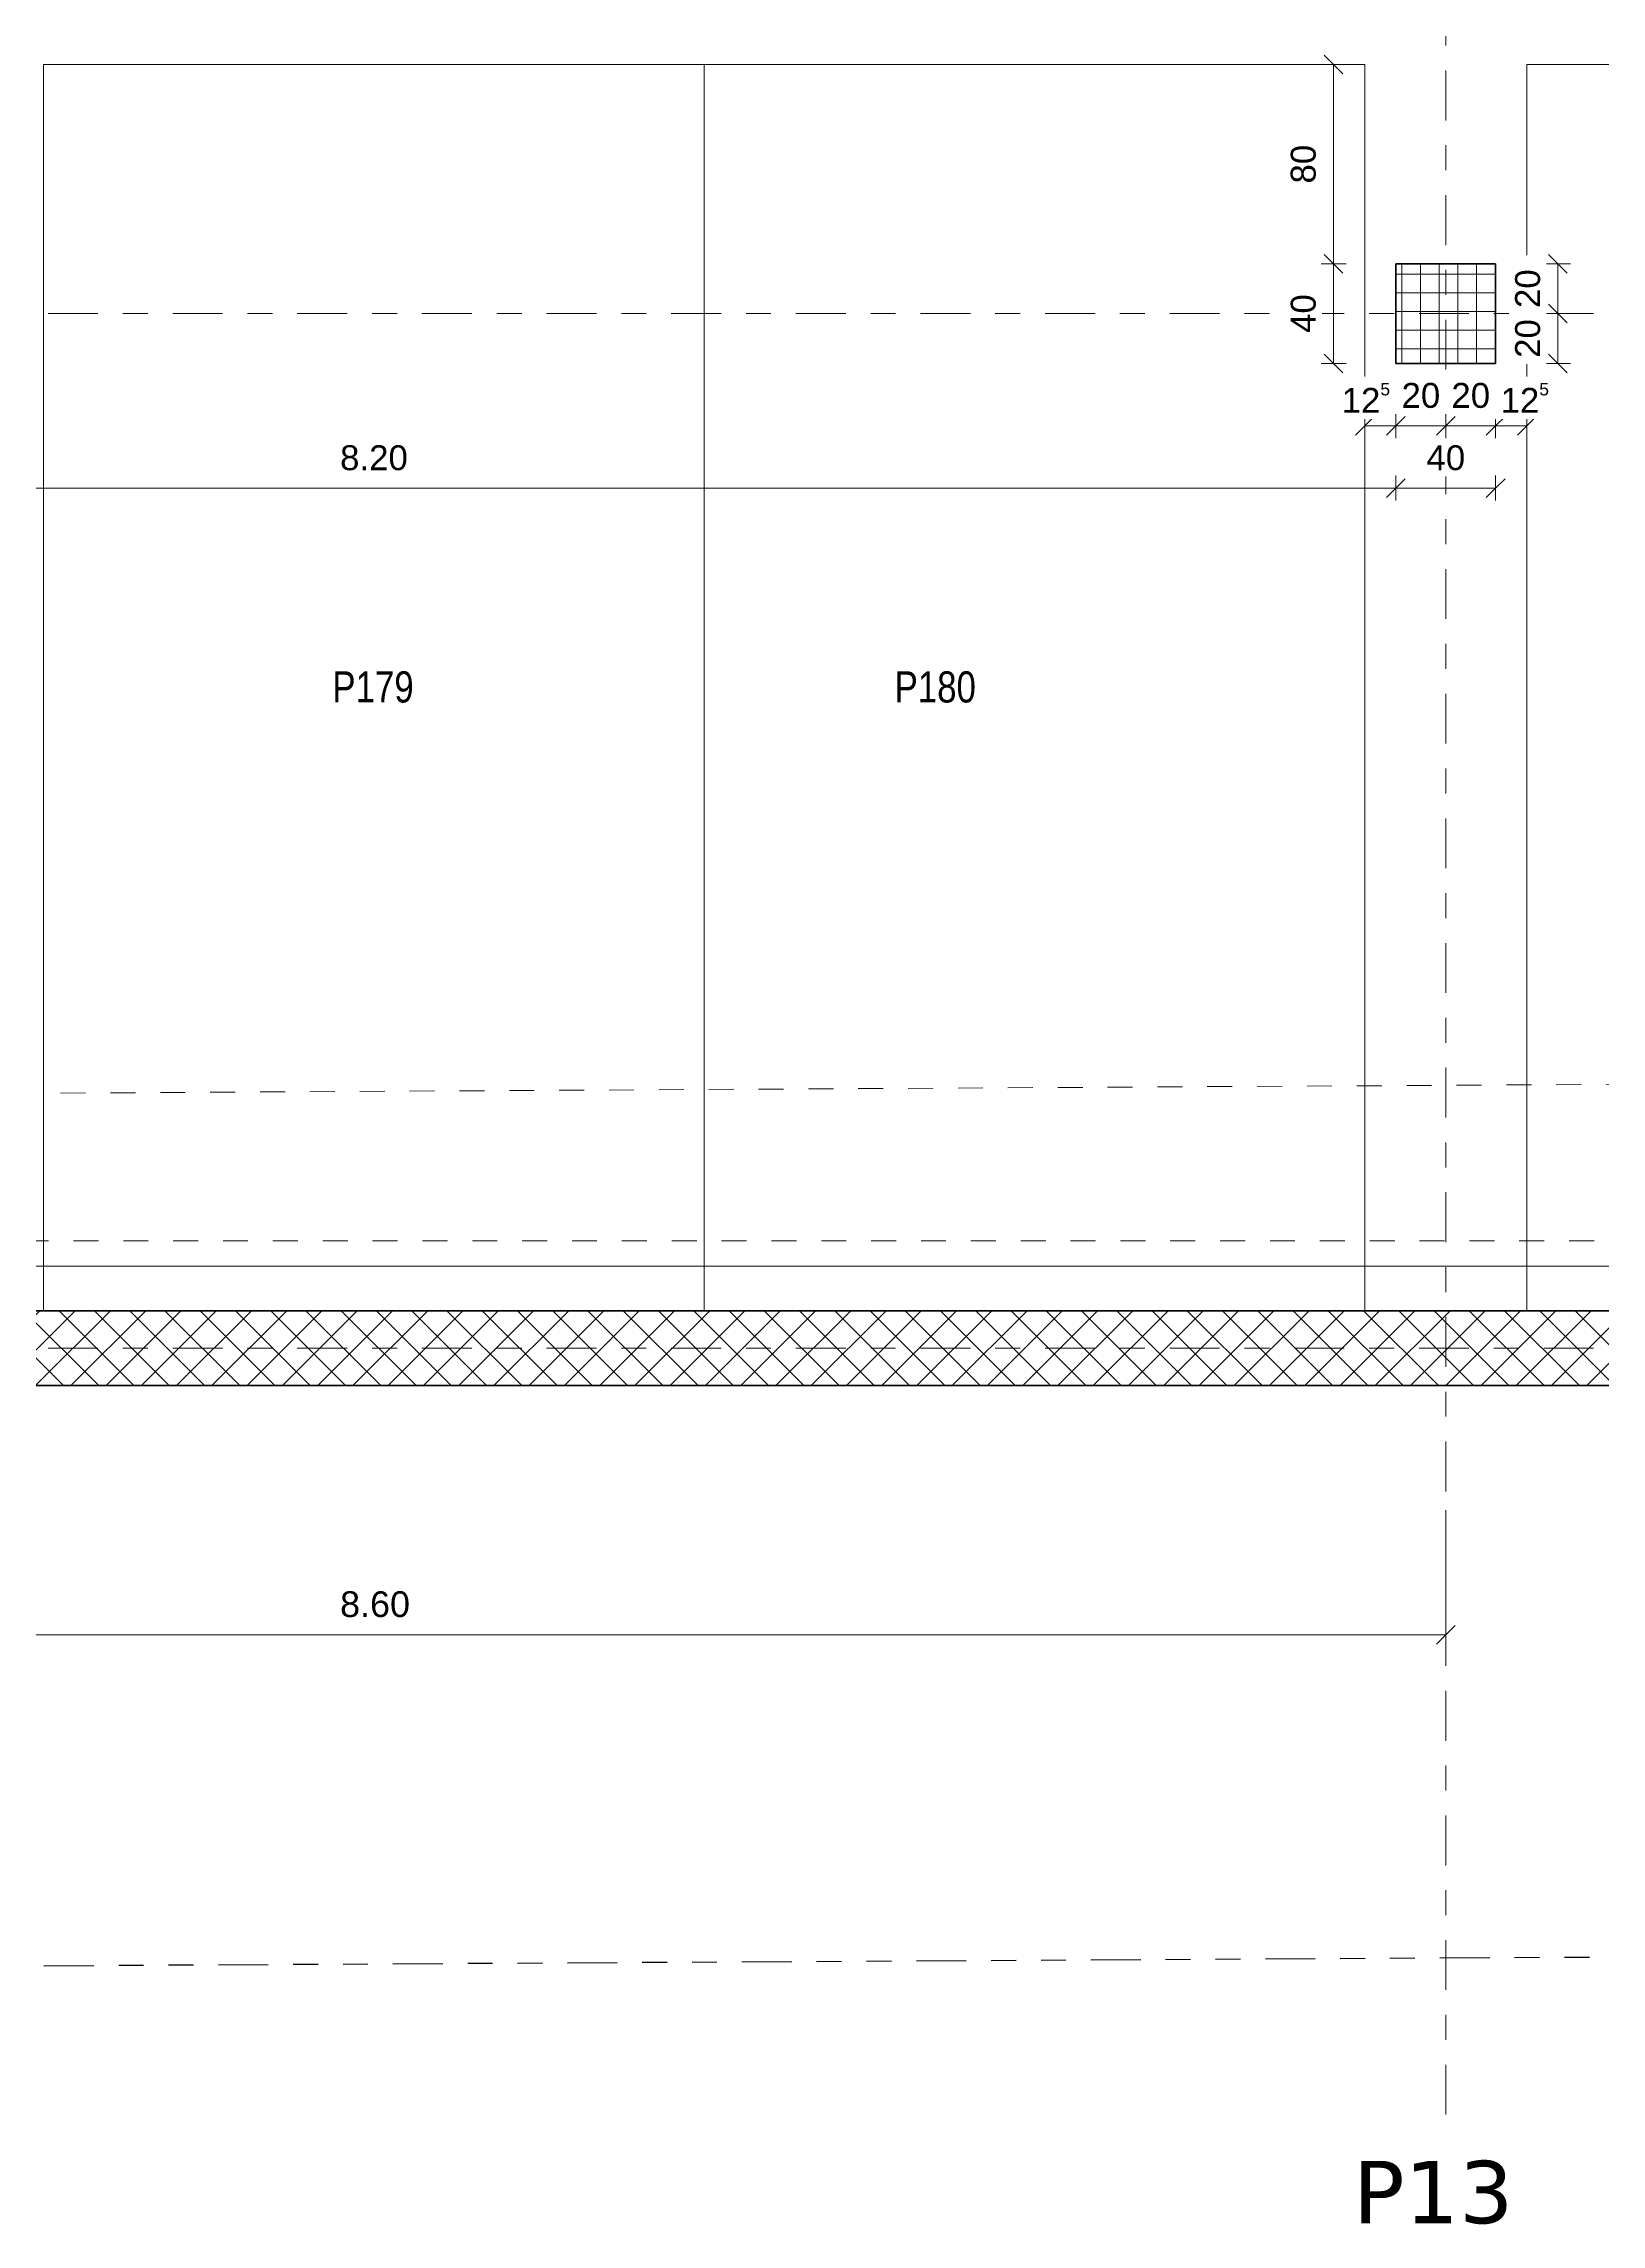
# Model space of a CAD drawing. Header units: metres. Extents: x -85.4 to -16.9, y -21.5 to 5.8.
# Drawn here: x -29.3 to -23.05, y -21.1 to -12.35 of the extents above; entities that cross this region are included whole.
import ezdxf

# ---------------------------------------------------------------- set-up
doc = ezdxf.new("R2010")
doc.units = ezdxf.units.M
for name, pattern in [('_Grundgrenze_', [0.45, 0.2, -0.05, 0.05, -0.05, 0.05, -0.05]), ('_Rasterlinie_', [0.375, 0.2, -0.05, 0.075, -0.05]), ('_Strichliert - Fein_', [0.15, 0.1, -0.05]), ('Gestrichelt', [0.1, 0.05, -0.05])]:
    doc.linetypes.add(name, pattern=pattern)
for name, color, linetype, lineweight in [('A-____-____-DIMS', 7, 'Continuous', 5), ('A-____-____-DIMS-50', 7, 'Continuous', 5), ('A-FLOR-____-OTLN', 7, 'Continuous', 9), ('A-WALL-____-MCUT', 7, 'Continuous', 35), ('A-WALL-____-PATT', 7, 'Continuous', 35), ('C-PRKG-____-IDEN', 7, 'Continuous', 5), ('C-PRKG-____-OTLN', 7, 'Continuous', 9), ('S-COLS-____-MCUT', 7, 'Continuous', 35), ('S-COLS-____-OTLN', 7, 'Continuous', 9), ('S-GRID-____-OTLN', 7, 'Continuous', 5)]:
    doc.layers.add(name, color=color, linetype=linetype, lineweight=lineweight)
for name, color, linetype, lineweight, true_color in [('A-DETL-____-OTLN', 5, 'Continuous', 9, 0x0000ff), ('C-PROP-LINE-OTLN', 7, '_Grundgrenze_', 25, 0x800000), ('S-GRID-____-IDEN', 7, 'Continuous', 9, 0x5555aa)]:
    doc.layers.add(name, color=color, linetype=linetype, lineweight=lineweight, true_color=true_color)
doc.styles.add('Arial_2', font='arial.ttf', dxfattribs={"height": 0.1})
doc.styles.add('Arial_3', font='arial.ttf', dxfattribs={"width": 0.8, "height": 0.125})
doc.styles.add('Arial_B', font='arial.ttf', dxfattribs={"height": 0.103175})
doc.styles.add('Verdana_B', font='verdana.ttf', dxfattribs={"height": 0.25})
doc.dimstyles.new('SUB_Rohbau_Aussen_Vermassung', dxfattribs={"dimscale": 0.3048, "dimtxt": 0.102026, "dimasz": 0.246063, "dimexe": 0.164042, "dimexo": 0.0625, "dimgap": 0.123031, "dimtad": 1, "dimrnd": 0.005, "dimzin": 0, "dimdsep": 46, "dimtxsty": 'Arial_B', "dimblk1": 'OBLIQUE', "dimblk2": 'OBLIQUE', "dimsah": 1, "dimcen": 0.09, "dimazin": 0, "dimtfac": 1, "dimtdec": 4, "dimtix": 1, "dimtmove": 0, "dimatfit": 3, "dimfxl": 1.64042, "dimfxlon": 1, "dimtvp": 1, "dimtfill": 1, "dimtolj": 1, "dimtzin": 0, "dimarcsym": 2})
doc.dimstyles.new('SUB_Rohbau_fein', dxfattribs={"dimscale": 0.3048, "dimtxt": 0.102026, "dimasz": 0.246063, "dimexe": 0.164042, "dimexo": 0.0625, "dimgap": 0.123031, "dimtad": 1, "dimdec": 1, "dimlfac": 100, "dimrnd": 0.5, "dimdsep": 46, "dimtxsty": 'Arial_2', "dimblk1": 'OBLIQUE', "dimblk2": 'OBLIQUE', "dimsah": 1, "dimcen": 0.09, "dimazin": 0, "dimtfac": 1, "dimtdec": 4, "dimtix": 1, "dimtmove": 0, "dimatfit": 3, "dimfxl": 0.164042, "dimfxlon": 1, "dimtvp": 1, "dimtfill": 1, "dimtolj": 1, "dimtzin": 0, "dimarcsym": 2})
doc.dimstyles.new('SUB_Rohbau_fein_1', dxfattribs={"dimscale": 0.3048, "dimtxt": 0.102026, "dimasz": 0.246063, "dimexe": 0.164042, "dimexo": 0.0625, "dimgap": 0.123031, "dimtad": 1, "dimrnd": 0.005, "dimzin": 0, "dimdsep": 46, "dimtxsty": 'Arial_2', "dimblk1": 'OBLIQUE', "dimblk2": 'OBLIQUE', "dimsah": 1, "dimcen": 0.09, "dimazin": 0, "dimtfac": 1, "dimtdec": 4, "dimtix": 1, "dimtmove": 0, "dimatfit": 3, "dimfxl": 0.164042, "dimfxlon": 1, "dimtvp": 1, "dimtfill": 1, "dimtolj": 1, "dimtzin": 0, "dimarcsym": 2})
doc.dimstyles.new('SUB_Rohbau_fein_3', dxfattribs={"dimscale": 0.3048, "dimtxt": 0.102026, "dimasz": 0.246063, "dimexe": 0.164042, "dimexo": 0.0625, "dimgap": 0.123031, "dimtad": 1, "dimdec": 1, "dimlfac": 100, "dimrnd": 0.5, "dimdsep": 46, "dimtxsty": 'Arial_2', "dimblk1": 'OBLIQUE', "dimblk2": 'OBLIQUE', "dimsah": 1, "dimcen": 0.09, "dimazin": 0, "dimtfac": 1, "dimtdec": 4, "dimtix": 1, "dimtmove": 2, "dimatfit": 3, "dimfxl": 0.164042, "dimfxlon": 1, "dimtvp": 1, "dimtfill": 1, "dimtolj": 1, "dimtzin": 0, "dimarcsym": 2})

# ---------------------------------------------------------------- blocks, each defined once
blk = doc.blocks.new('PP_Parkplatz - 2650 x 5000-17586959--01_UG_OK_FFB_AF_lu')
at = {"layer": 'C-PRKG-____-OTLN', "color": 253, "true_color": 0x999999}
for p, q in [((-58.398, -12.4344), (-61.048, -12.4344)), ((-61.048, -12.4344), (-58.398, -12.4344)), ((-61.048, -12.4345), (-61.048, -12.4344)), ((-61.048, -17.4334), (-61.048, -12.4345)), ((-58.398, -12.4345), (-61.048, -12.4345)), ((-61.048, -12.4345), (-61.048, -17.4334)), ((-61.048, -17.4334), (-61.048, -12.4345)), ((-58.398, -12.4345), (-58.398, -12.4344)), ((-58.398, -17.4334), (-58.398, -12.4345)), ((-58.398, -17.4334), (-58.398, -12.4345)), ((-58.398, -12.4345), (-58.398, -17.4334)), ((-61.048, -17.4334), (-61.048, -17.4334)), ((-58.398, -17.4334), (-58.398, -17.4334))]:
    blk.add_line(p, q, dxfattribs=at)
blk = doc.blocks.new('Family - ___-13919876--01_UG_OK_FFB_AF_lu')
at = {"layer": 'C-PROP-LINE-OTLN'}
blk.add_line((-78.996, -20.3395), (-18.6781, -20.0011), dxfattribs=at)
blk = doc.blocks.new('DIMBLOCK7--01_UG_OK_FFB_AF_lu')
at = {"layer": 'A-____-____-DIMS-50'}
for p, q in [((-32.273, -18.7334), (-32.273, -18.2334)), ((-23.673, -18.7334), (-23.673, -18.2334)), ((-32.273, -18.7334), (-32.2355, -18.6959)), ((-23.673, -18.7334), (-23.6355, -18.6959)), ((-32.273, -18.7334), (-32.3105, -18.7709)), ((-32.273, -18.7334), (-23.673, -18.7334)), ((-32.273, -18.7334), (-32.273, -18.7834)), ((-23.673, -18.7334), (-23.7105, -18.7709)), ((-23.673, -18.7334), (-23.673, -18.7834))]:
    blk.add_line(p, q, dxfattribs=at)
at = {"layer": 'A-____-____-DIMS-50', "color": 0, "insert": (-28.1087, -18.5588), "char_height": 0.10317, "width": 0.325653, "attachment_point": 1, "line_spacing_factor": 0.941778, "style": 'Arial_B', "bg_fill": 3, "box_fill_scale": 1.25, "bg_fill_color": 256, "bg_fill_true_color": 13158600, "bg_fill_transparency": 0}
blk.add_mtext('8.60', dxfattribs=at)
blk = doc.blocks.new('_Oblique')
at = {"color": 0, "linetype": 'ByBlock', "lineweight": -2}
blk.add_line((-0.5, -0.5), (0.5, 0.5), dxfattribs=at)
blk = doc.blocks.new('DIMBLOCK47--01_UG_OK_FFB_AF_lu')
at = {"layer": 'A-____-____-DIMS-50'}
for p, q in [((-32.073, -14.1334), (-32.073, -14.0834)), ((-23.873, -14.1334), (-23.873, -14.0834)), ((-32.073, -14.1334), (-32.1105, -14.1709)), ((-32.073, -14.1334), (-32.0355, -14.0959)), ((-32.073, -14.1334), (-23.873, -14.1334)), ((-32.073, -14.1334), (-32.073, -14.1834)), ((-23.873, -14.1334), (-23.9105, -14.1709)), ((-23.873, -14.1334), (-23.8355, -14.0959)), ((-23.873, -14.1334), (-23.873, -14.1834))]:
    blk.add_line(p, q, dxfattribs=at)
at = {"layer": 'A-____-____-DIMS-50', "color": 0, "insert": (-28.1087, -13.9614), "char_height": 0.1, "width": 0.325653, "attachment_point": 1, "line_spacing_factor": 0.941778, "style": 'Arial_2', "bg_fill": 3, "box_fill_scale": 1.25, "bg_fill_color": 256, "bg_fill_true_color": 13158600, "bg_fill_transparency": 0}
blk.add_mtext('8.20', dxfattribs=at)
blk = doc.blocks.new('DIMBLOCK48--01_UG_OK_FFB_AF_lu')
at = {"layer": 'A-____-____-DIMS-50'}
for p, q in [((-23.873, -14.1334), (-23.873, -14.0834)), ((-23.473, -14.1334), (-23.473, -14.0834)), ((-23.873, -14.1334), (-23.9105, -14.1709)), ((-23.873, -14.1334), (-23.8355, -14.0959)), ((-23.873, -14.1334), (-23.473, -14.1334)), ((-23.873, -14.1334), (-23.873, -14.1834)), ((-23.473, -14.1334), (-23.5105, -14.1709)), ((-23.473, -14.1334), (-23.4355, -14.0959)), ((-23.473, -14.1334), (-23.473, -14.1834))]:
    blk.add_line(p, q, dxfattribs=at)
at = {"layer": 'A-____-____-DIMS-50', "color": 0, "insert": (-23.7506, -13.9614), "char_height": 0.1, "width": 0.186088, "attachment_point": 1, "line_spacing_factor": 0.941778, "style": 'Arial_2', "bg_fill": 3, "box_fill_scale": 1.25, "bg_fill_color": 256, "bg_fill_true_color": 13158600, "bg_fill_transparency": 0}
blk.add_mtext('40', dxfattribs=at)
blk = doc.blocks.new('DIMBLOCK49--01_UG_OK_FFB_AF_lu')
at = {"layer": 'A-____-____-DIMS-50'}
for p, q in [((-24.123, -13.2334), (-24.1605, -13.1959)), ((-24.123, -13.2334), (-24.173, -13.2334)), ((-24.123, -13.6334), (-24.123, -13.2334)), ((-24.123, -13.2334), (-24.0855, -13.2709)), ((-24.123, -13.2334), (-24.073, -13.2334)), ((-24.123, -13.6334), (-24.173, -13.6334)), ((-24.123, -13.6334), (-24.1605, -13.5959)), ((-24.123, -13.6334), (-24.0855, -13.6709)), ((-24.123, -13.6334), (-24.073, -13.6334))]:
    blk.add_line(p, q, dxfattribs=at)
at = {"layer": 'A-____-____-DIMS-50', "color": 0, "insert": (-24.295, -13.511), "char_height": 0.1, "width": 0.186088, "attachment_point": 1, "rotation": 90, "line_spacing_factor": 0.941778, "style": 'Arial_2', "bg_fill": 3, "box_fill_scale": 1.25, "bg_fill_color": 256, "bg_fill_true_color": 13158600, "bg_fill_transparency": 0}
blk.add_mtext('40', dxfattribs=at)
blk = doc.blocks.new('DIMBLOCK50--01_UG_OK_FFB_AF_lu')
at = {"layer": 'A-____-____-DIMS-50'}
for p, q in [((-24.123, -12.4344), (-24.1605, -12.3969)), ((-24.123, -12.4344), (-24.173, -12.4344)), ((-24.123, -13.2334), (-24.123, -12.4344)), ((-24.123, -12.4344), (-24.0855, -12.4719)), ((-24.123, -12.4344), (-24.073, -12.4344)), ((-24.123, -13.2334), (-24.1605, -13.1959)), ((-24.123, -13.2334), (-24.173, -13.2334)), ((-24.123, -13.2334), (-24.0855, -13.2709)), ((-24.123, -13.2334), (-24.073, -13.2334))]:
    blk.add_line(p, q, dxfattribs=at)
at = {"layer": 'A-____-____-DIMS-50', "color": 0, "insert": (-24.295, -12.9115), "char_height": 0.1, "width": 0.186088, "attachment_point": 1, "rotation": 90, "line_spacing_factor": 0.941778, "style": 'Arial_2', "bg_fill": 3, "box_fill_scale": 1.25, "bg_fill_color": 256, "bg_fill_true_color": 13158600, "bg_fill_transparency": 0}
blk.add_mtext('80', dxfattribs=at)
blk = doc.blocks.new('DIMBLOCK285--01_UG_OK_FFB_AF_lu')
at = {"layer": 'A-____-____-DIMS-50'}
for p, q in [((-23.223, -13.2334), (-23.2605, -13.1959)), ((-23.223, -13.2334), (-23.273, -13.2334)), ((-23.223, -13.2334), (-23.223, -13.4334)), ((-23.223, -13.2334), (-23.1855, -13.2709)), ((-23.223, -13.2334), (-23.173, -13.2334)), ((-23.223, -13.4334), (-23.273, -13.4334)), ((-23.223, -13.4334), (-23.2605, -13.3959)), ((-23.223, -13.4334), (-23.1855, -13.4709)), ((-23.223, -13.4334), (-23.173, -13.4334))]:
    blk.add_line(p, q, dxfattribs=at)
at = {"layer": 'A-____-____-DIMS-50', "color": 0, "insert": (-23.395, -13.411), "char_height": 0.1, "width": 0.186088, "attachment_point": 1, "rotation": 90, "line_spacing_factor": 0.941778, "style": 'Arial_2', "bg_fill": 3, "box_fill_scale": 1.25, "bg_fill_color": 256, "bg_fill_true_color": 13158600, "bg_fill_transparency": 0}
blk.add_mtext('20', dxfattribs=at)
blk = doc.blocks.new('DIMBLOCK286--01_UG_OK_FFB_AF_lu')
at = {"layer": 'A-____-____-DIMS-50'}
for p, q in [((-23.223, -13.4334), (-23.273, -13.4334)), ((-23.223, -13.4334), (-23.2605, -13.3959)), ((-23.223, -13.4334), (-23.223, -13.6334)), ((-23.223, -13.4334), (-23.1855, -13.4709)), ((-23.223, -13.4334), (-23.173, -13.4334)), ((-23.223, -13.6334), (-23.273, -13.6334)), ((-23.223, -13.6334), (-23.2605, -13.5959)), ((-23.223, -13.6334), (-23.1855, -13.6709)), ((-23.223, -13.6334), (-23.173, -13.6334))]:
    blk.add_line(p, q, dxfattribs=at)
at = {"layer": 'A-____-____-DIMS-50', "color": 0, "insert": (-23.395, -13.611), "char_height": 0.1, "width": 0.186088, "attachment_point": 1, "rotation": 90, "line_spacing_factor": 0.941778, "style": 'Arial_2', "bg_fill": 3, "box_fill_scale": 1.25, "bg_fill_color": 256, "bg_fill_true_color": 13158600, "bg_fill_transparency": 0}
blk.add_mtext('20', dxfattribs=at)
blk = doc.blocks.new('DIMBLOCK315--01_UG_OK_FFB_AF_lu')
at = {"layer": 'A-____-____-DIMS-50'}
for p, q in [((-23.998, -13.8834), (-24.0355, -13.9209)), ((-23.998, -13.8834), (-23.998, -13.8334)), ((-23.998, -13.8834), (-23.9605, -13.8459)), ((-23.998, -13.8834), (-23.873, -13.8834)), ((-23.998, -13.8834), (-23.998, -13.9334)), ((-23.873, -13.8834), (-23.9105, -13.9209)), ((-23.873, -13.8834), (-23.873, -13.8334)), ((-23.873, -13.8834), (-23.8355, -13.8459)), ((-23.873, -13.8834), (-23.873, -13.9334))]:
    blk.add_line(p, q, dxfattribs=at)
at = {"layer": 'A-____-____-DIMS-50', "color": 0, "insert": (-24.0908, -13.7114), "char_height": 0.1, "width": 0.248525, "attachment_point": 1, "line_spacing_factor": 0.941778, "style": 'Arial_2', "bg_fill": 3, "box_fill_scale": 1.25, "bg_fill_color": 256, "bg_fill_true_color": 13158600, "bg_fill_transparency": 0}
blk.add_mtext('12\\A2\\H0.5x;\\S5^  ;\\H2x;', dxfattribs=at)
blk = doc.blocks.new('DIMBLOCK316--01_UG_OK_FFB_AF_lu')
at = {"layer": 'A-____-____-DIMS-50'}
for p, q in [((-23.873, -13.8834), (-23.9105, -13.9209)), ((-23.873, -13.8834), (-23.873, -13.8334)), ((-23.873, -13.8834), (-23.8355, -13.8459)), ((-23.873, -13.8834), (-23.673, -13.8834)), ((-23.873, -13.8834), (-23.873, -13.9334)), ((-23.673, -13.8834), (-23.7105, -13.9209)), ((-23.673, -13.8834), (-23.673, -13.8334)), ((-23.673, -13.8834), (-23.6355, -13.8459)), ((-23.673, -13.8834), (-23.673, -13.9334))]:
    blk.add_line(p, q, dxfattribs=at)
at = {"layer": 'A-____-____-DIMS-50', "color": 0, "insert": (-23.8506, -13.7114), "char_height": 0.1, "width": 0.186088, "attachment_point": 1, "line_spacing_factor": 0.941778, "style": 'Arial_2', "bg_fill": 3, "box_fill_scale": 1.25, "bg_fill_color": 256, "bg_fill_true_color": 13158600, "bg_fill_transparency": 0}
blk.add_mtext('20', dxfattribs=at)
blk = doc.blocks.new('DIMBLOCK317--01_UG_OK_FFB_AF_lu')
at = {"layer": 'A-____-____-DIMS-50'}
for p, q in [((-23.673, -13.8834), (-23.7105, -13.9209)), ((-23.673, -13.8834), (-23.673, -13.8334)), ((-23.673, -13.8834), (-23.6355, -13.8459)), ((-23.673, -13.8834), (-23.473, -13.8834)), ((-23.673, -13.8834), (-23.673, -13.9334)), ((-23.473, -13.8834), (-23.5105, -13.9209)), ((-23.473, -13.8834), (-23.473, -13.8334)), ((-23.473, -13.8834), (-23.4355, -13.8459)), ((-23.473, -13.8834), (-23.473, -13.9334))]:
    blk.add_line(p, q, dxfattribs=at)
at = {"layer": 'A-____-____-DIMS-50', "color": 0, "insert": (-23.6506, -13.7114), "char_height": 0.1, "width": 0.186088, "attachment_point": 1, "line_spacing_factor": 0.941778, "style": 'Arial_2', "bg_fill": 3, "box_fill_scale": 1.25, "bg_fill_color": 256, "bg_fill_true_color": 13158600, "bg_fill_transparency": 0}
blk.add_mtext('20', dxfattribs=at)
blk = doc.blocks.new('DIMBLOCK318--01_UG_OK_FFB_AF_lu')
at = {"layer": 'A-____-____-DIMS-50'}
for p, q in [((-23.473, -13.8834), (-23.5105, -13.9209)), ((-23.473, -13.8834), (-23.473, -13.8334)), ((-23.473, -13.8834), (-23.4355, -13.8459)), ((-23.473, -13.8834), (-23.348, -13.8834)), ((-23.473, -13.8834), (-23.473, -13.9334)), ((-23.348, -13.8834), (-23.3855, -13.9209)), ((-23.348, -13.8834), (-23.348, -13.8334)), ((-23.348, -13.8834), (-23.3105, -13.8459)), ((-23.348, -13.8834), (-23.348, -13.9334))]:
    blk.add_line(p, q, dxfattribs=at)
at = {"layer": 'A-____-____-DIMS-50', "color": 0, "insert": (-23.4534, -13.7114), "char_height": 0.1, "width": 0.248525, "attachment_point": 1, "line_spacing_factor": 0.941778, "style": 'Arial_2', "bg_fill": 3, "box_fill_scale": 1.25, "bg_fill_color": 256, "bg_fill_true_color": 13158600, "bg_fill_transparency": 0}
blk.add_mtext('12\\A2\\H0.5x;\\S5^  ;\\H2x;', dxfattribs=at)

msp = doc.modelspace()

# ---------------------------------------------------------------- hatches: boundary and pattern name
at = {"layer": 'A-WALL-____-PATT', "lineweight": 9}
h = msp.add_hatch(dxfattribs=at)
h.set_pattern_fill('FP_1', color=256, style=0, pattern_type=2)
h.set_pattern_definition([(45, (0, 0), (-0.07071068, 0.07071068), []), (135, (0, 0), (-0.07071068, -0.07071068), [])])
h.paths.add_polyline_path([(-18.6781, -17.7334), (-18.6781, -17.4334), (-77.5379, -17.4334), (-77.508, -17.7334), (-35.3154, -17.7334)])
at = {"layer": 'S-COLS-____-OTLN'}
h = msp.add_hatch(dxfattribs=at)
h.set_pattern_fill('FP_2', color=256, style=0, pattern_type=2)
h.set_pattern_definition([(0, (0, 0), (0, 0.075), []), (90, (0, 0), (-0.075, 5e-18), [])])
h.paths.add_polyline_path([(-23.873, -13.6334), (-23.473, -13.6334), (-23.473, -13.2334), (-23.873, -13.2334)])

# ---------------------------------------------------------------- linework, layer by layer
at = {"layer": 'A-DETL-____-OTLN', "color": 30, "linetype": '_Strichliert - Fein_', "true_color": 0xff8000}
msp.add_line((-75.8289, -16.8216), (-18.6781, -16.5011), dxfattribs=at)
at = {"layer": 'A-DETL-____-OTLN', "color": 7, "linetype": 'Gestrichelt'}
msp.add_line((-18.6781, -17.1534), (-70.258, -17.1534), dxfattribs=at)
at = {"layer": 'A-FLOR-____-OTLN'}
msp.add_line((-70.258, -17.254), (-18.6781, -17.254), dxfattribs=at)
at = {"layer": 'A-WALL-____-MCUT'}
for p, q in [((-18.6781, -17.4334), (-70.258, -17.4334)), ((-77.508, -17.7334), (-18.6781, -17.7334))]:
    msp.add_line(p, q, dxfattribs=at)
at = {"layer": 'S-COLS-____-MCUT'}
for p, q in [((-23.473, -13.2334), (-23.873, -13.2334)), ((-23.873, -13.2334), (-23.873, -13.6334)), ((-23.473, -13.6334), (-23.473, -13.2334)), ((-23.873, -13.6334), (-23.473, -13.6334))]:
    msp.add_line(p, q, dxfattribs=at)
at = {"layer": 'S-GRID-____-OTLN', "color": 8, "linetype": '_Rasterlinie_', "true_color": 0x808080}
for p, q in [((-23.673, -20.6582), (-23.673, -5.8036)), ((-80.7802, -13.4334), (-17.3994, -13.4334)), ((-80.7802, -17.5834), (-17.3994, -17.5834))]:
    msp.add_line(p, q, dxfattribs=at)

# ---------------------------------------------------------------- block references
at = {"layer": 'C-PRKG-____-OTLN', "color": 253, "true_color": 0x999999}
for p in [(31.75, 0), (34.4, 0), (37.7, 0)]:
    msp.add_blockref('PP_Parkplatz - 2650 x 5000-17586959--01_UG_OK_FFB_AF_lu', p, dxfattribs=at)
at = {"layer": 'C-PROP-LINE-OTLN'}
msp.add_blockref('Family - ___-13919876--01_UG_OK_FFB_AF_lu', (0, 0), dxfattribs=at)

# ---------------------------------------------------------------- texts
at = {"layer": 'S-GRID-____-IDEN', "color": 8, "lineweight": 5, "true_color": 0x808080, "insert": (-24.045, -20.8436), "char_height": 0.25, "width": 0.89789, "attachment_point": 1, "style": 'Verdana_B'}
msp.add_mtext('P13', dxfattribs=at)

# ---------------------------------------------------------------- next in the draw order: texts
at = {"layer": 'C-PRKG-____-IDEN', "char_height": 0.125, "width": 0.391223, "attachment_point": 1, "style": 'Arial_3', "bg_fill": 3, "box_fill_scale": 1.25, "bg_fill_color": 256, "bg_fill_true_color": 13158600, "bg_fill_transparency": 0}
for s, insert in [('P179', (-28.1396, -14.8684)), ('P180', (-25.8842, -14.8684))]:
    msp.add_mtext(s, dxfattribs=dict(at, insert=insert))

# ---------------------------------------------------------------- next in the draw order: dimensions: what is measured, and where the dimension line sits
at = {"layer": 'A-____-____-DIMS'}
for base, p1, p2, override, picture, middle in [((-24.123, -13.2334), (-24.073, -13.6334), (-24.073, -13.2334), {"dimpost": '<>', "dimfxl": 0.4}, 'DIMBLOCK49--01_UG_OK_FFB_AF_lu', (-24.2116, -13.4334)), ((-23.223, -13.4334), (-23.273, -13.2334), (-23.173, -13.4334), {"dimpost": '<>', "dimfxl": 0.223607}, 'DIMBLOCK285--01_UG_OK_FFB_AF_lu', (-23.3116, -13.3334))]:
    dim = msp.add_linear_dim(base=base, p1=p1, p2=p2, angle=90, dimstyle='SUB_Rohbau_fein', override=override, dxfattribs=at)
    dim.commit()
    dim.dimension.update_dxf_attribs({"geometry": picture, "text_midpoint": middle})
for base, p1, p2, dimstyle, override, picture, middle in [((-23.873, -14.1334), (-32.073, -14.0834), (-23.873, -14.0834), 'SUB_Rohbau_fein_1', {"dimpost": '<>', "dimfxl": 8.2}, 'DIMBLOCK47--01_UG_OK_FFB_AF_lu', (-27.973, -14.0449)), ((-23.673, -18.7334), (-32.273, -18.2334), (-23.673, -18.2334), 'SUB_Rohbau_Aussen_Vermassung', {"dimpost": '<>', "dimfxl": 8.6}, 'DIMBLOCK7--01_UG_OK_FFB_AF_lu', (-27.973, -18.6432))]:
    dim = msp.add_linear_dim(base=base, p1=p1, p2=p2, dimstyle=dimstyle, override=override, dxfattribs=at)
    dim.commit()
    dim.dimension.update_dxf_attribs({"geometry": picture, "text_midpoint": middle})

# ---------------------------------------------------------------- next in the draw order: dimensions: what is measured, and where the dimension line sits
for base, p1, p2, override, picture, middle in [((-24.123, -12.4344), (-24.073, -13.2334), (-24.173, -12.4344), {"dimpost": '<>', "dimfxl": 0.805229}, 'DIMBLOCK50--01_UG_OK_FFB_AF_lu', (-24.2116, -12.8339)), ((-23.223, -13.6334), (-23.173, -13.4334), (-23.273, -13.6334), {"dimpost": '<>', "dimfxl": 0.223607}, 'DIMBLOCK286--01_UG_OK_FFB_AF_lu', (-23.3116, -13.5334))]:
    dim = msp.add_linear_dim(base=base, p1=p1, p2=p2, angle=90, dimstyle='SUB_Rohbau_fein', override=override, dxfattribs=at)
    dim.commit()
    dim.dimension.update_dxf_attribs({"geometry": picture, "text_midpoint": middle})
dim = msp.add_linear_dim(base=(-23.473, -14.1334), p1=(-23.873, -14.0834), p2=(-23.473, -14.0834), dimstyle='SUB_Rohbau_fein', override={"dimpost": '<>', "dimfxl": 0.4}, dxfattribs=at)
dim.commit()
dim.dimension.update_dxf_attribs({"geometry": 'DIMBLOCK48--01_UG_OK_FFB_AF_lu', "text_midpoint": (-23.673, -14.0449)})

# ---------------------------------------------------------------- next in the draw order: dimensions: what is measured, and where the dimension line sits
dim = msp.add_linear_dim(base=(-23.873, -13.8834), p1=(-23.998, -13.8334), p2=(-23.873, -13.8334), text='\\A1;12\\Q;{\\A1;{\\H0.5x;\\S5^ ;}}', dimstyle='SUB_Rohbau_fein_3', override={"dimpost": '<>', "dimfxl": 0.125}, dxfattribs=at)
dim.commit()
dim.dimension.update_dxf_attribs({"geometry": 'DIMBLOCK315--01_UG_OK_FFB_AF_lu', "text_midpoint": (-23.9666, -13.7781), "dimtype": 160})

# ---------------------------------------------------------------- next in the draw order: dimensions: what is measured, and where the dimension line sits
dim = msp.add_linear_dim(base=(-23.673, -13.8834), p1=(-23.873, -13.8334), p2=(-23.673, -13.8334), dimstyle='SUB_Rohbau_fein', override={"dimpost": '<>', "dimfxl": 0.2}, dxfattribs=at)
dim.commit()
dim.dimension.update_dxf_attribs({"geometry": 'DIMBLOCK316--01_UG_OK_FFB_AF_lu', "text_midpoint": (-23.773, -13.7949)})

# ---------------------------------------------------------------- next in the draw order: dimensions: what is measured, and where the dimension line sits
dim = msp.add_linear_dim(base=(-23.473, -13.8834), p1=(-23.673, -13.8334), p2=(-23.473, -13.8334), dimstyle='SUB_Rohbau_fein', override={"dimpost": '<>', "dimfxl": 0.2}, dxfattribs=at)
dim.commit()
dim.dimension.update_dxf_attribs({"geometry": 'DIMBLOCK317--01_UG_OK_FFB_AF_lu', "text_midpoint": (-23.573, -13.7949)})

# ---------------------------------------------------------------- next in the draw order: dimensions: what is measured, and where the dimension line sits
dim = msp.add_linear_dim(base=(-23.348, -13.8834), p1=(-23.473, -13.8334), p2=(-23.348, -13.8334), text='\\A1;12\\Q;{\\A1;{\\H0.5x;\\S5^ ;}}', dimstyle='SUB_Rohbau_fein_3', override={"dimpost": '<>', "dimfxl": 0.125}, dxfattribs=at)
dim.commit()
dim.dimension.update_dxf_attribs({"geometry": 'DIMBLOCK318--01_UG_OK_FFB_AF_lu', "text_midpoint": (-23.3291, -13.7781), "dimtype": 160})

doc.saveas('drawing.dxf')
